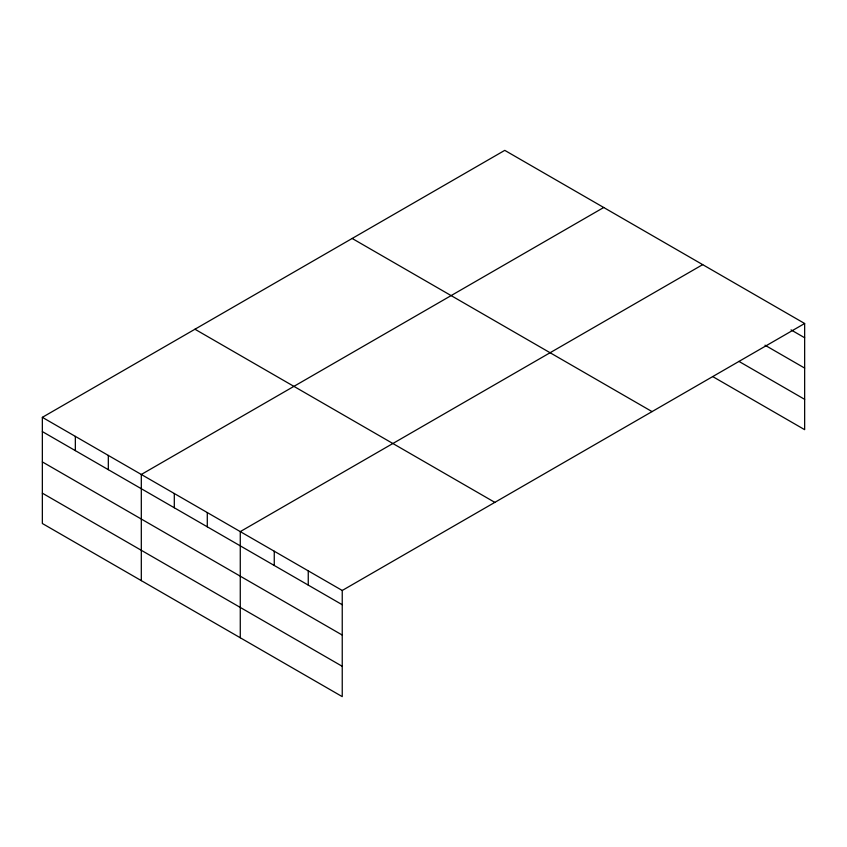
<?xml version="1.0" encoding="UTF-8"?>
<svg xmlns="http://www.w3.org/2000/svg" width="847" height="847" viewBox="0 0 847 847"><rect width="100%" height="100%" fill="white"/><g stroke="black" fill="none" stroke-linecap="round" stroke-linejoin="round"><path stroke-width="1.27" d="M712.888 376.682L804.65 429.662L804.65 323.501L504.759 150.364L42.35 417.338L42.35 523.499L342.241 696.636L342.241 590.475L804.65 323.501M603.72 207.494L141.311 474.468L141.311 580.64M702.692 264.635L240.273 531.609L240.273 637.77M791.056 329.907L804.65 337.752M765 345.195L804.65 368.085M738.944 361.394L804.65 399.339M352.161 238.462L652.052 411.6M194.948 329.229L494.839 502.377M42.35 417.338L342.241 590.475M42.35 431.589L342.241 604.726M42.35 461.911L342.241 635.059M42.35 493.166L342.241 666.303M308.255 570.846L308.255 585.097M274.259 551.228L274.259 565.478M207.293 512.562L207.293 526.813M174.302 493.515L174.302 507.766M108.321 455.421L108.321 469.672M75.341 436.374L75.341 450.625"/></g></svg>
